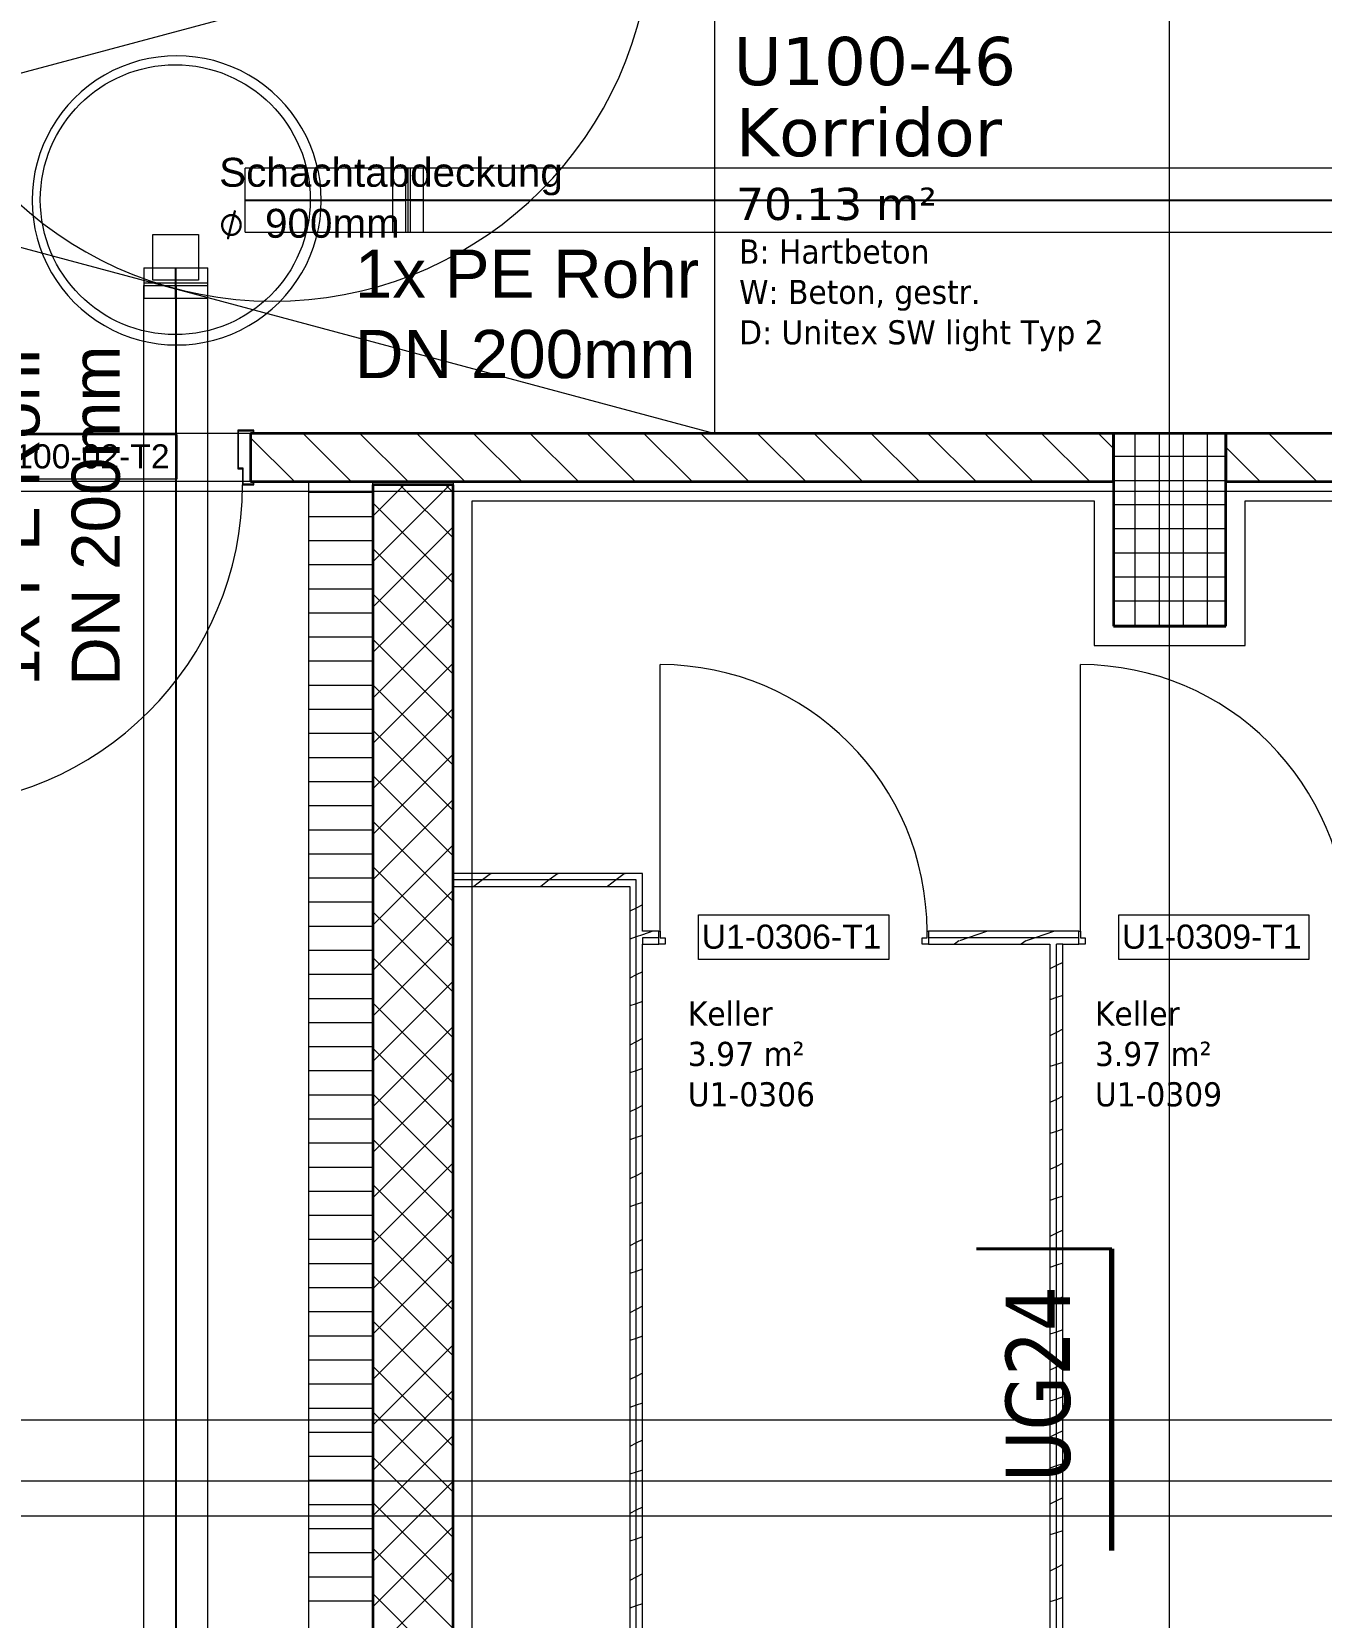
# Model space of a CAD drawing. Extents: x -982 to 937, y -179 to 616.
# Drawn here: x -503.9 to -423.6, y 152.3 to 251 of the extents above; entities that cross this region are included whole.
import ezdxf
from ezdxf.lldxf.tags import DXFTag

# ---------------------------------------------------------------- set-up
doc = ezdxf.new("R2010")
doc.units = 0
doc.layers.get('0').update_dxf_attribs({"lineweight": 13})
for name, color, linetype, lineweight in [('A-AREA-____-IDEN', 7, 'Continuous', 5), ('A-DETL-____-HDLN', 7, '_Verdeckte Linien_', 9), ('A-DETL-GENF-HDLN', 7, '_Verdeckte Linien_', 9), ('A-DOOR-____-HDLN', 7, '_Verdeckte Linien_', 9), ('A-DOOR-____-IDEN', 7, 'Continuous', 5), ('A-DOOR-____-OTLN', 7, 'Continuous', 9), ('A-DOOR-FRAM-MCUT', 7, 'Continuous', 9), ('A-DOOR-OPNG-OTLN', 7, 'Continuous', 9), ('A-FLOR-____-OTLN', 7, 'Continuous', 9), ('A-FLOR-____-OVHD', 7, 'Strichpunkt - Fein', 9), ('A-GENM-____-OTLN', 7, 'Continuous', 9), ('A-WALL-____-MCUT', 7, 'Continuous', 35), ('A-WALL-____-PATT', 7, 'Continuous', 35), ('A-WALL-FNSH-MCUT', 7, 'Continuous', 35), ('S-COLS-____-MCUT', 7, 'Continuous', 35), ('S-COLS-____-OTLN', 7, 'Continuous', 9), ('S-GRID-____-OTLN', 7, 'Continuous', 5), ('Text', 7, 'Continuous', 5)]:
    doc.layers.add(name, color=color, linetype=linetype, lineweight=lineweight)
for name, color, linetype, lineweight, true_color in [('A-DETL-____-OTLN', 5, 'Continuous', 9, 0x0000ff), ('EL01_WAN_Röhre Boden', 7, 'Continuous', 13, 0xff6666), ('EL01_WAN_Röhre Boden Typ', 1, 'Continuous', 13, 0xff0000), ('G-____-____-SYMB', 7, 'Strichpunkt - Weit', 5, 0x008080)]:
    doc.layers.add(name, color=color, linetype=linetype, lineweight=lineweight, true_color=true_color)
doc.styles.get("Standard").update_dxf_attribs({"font": 'arial.ttf'})
tags = doc.linetypes.add('_Rasterlinie_', pattern=[0.375, 0.2, -0.05, 0.075, -0.05]).pattern_tags.tags
tags[10:11] = [DXFTag(74, 4), DXFTag(75, 0), DXFTag(340, '0'), DXFTag(46, 1.0), DXFTag(50, 0.0), DXFTag(44, 0.0), DXFTag(45, 0.0)]
tags[8:9] = [DXFTag(74, 4), DXFTag(75, 0), DXFTag(340, '0'), DXFTag(46, 1.0), DXFTag(50, 0.0), DXFTag(44, 0.0), DXFTag(45, 0.0)]
tags[6:7] = [DXFTag(74, 4), DXFTag(75, 0), DXFTag(340, '0'), DXFTag(46, 1.0), DXFTag(50, 0.0), DXFTag(44, 0.0), DXFTag(45, 0.0)]
tags[4:5] = [DXFTag(74, 4), DXFTag(75, 0), DXFTag(340, '0'), DXFTag(46, 1.0), DXFTag(50, 0.0), DXFTag(44, 0.0), DXFTag(45, 0.0)]
tags = doc.linetypes.add('_Schnittlinie_', pattern=[0.3, 0.15, -0.05, 0.05, -0.05]).pattern_tags.tags
tags[10:11] = [DXFTag(74, 4), DXFTag(75, 0), DXFTag(340, '0'), DXFTag(46, 1.0), DXFTag(50, 0.0), DXFTag(44, 0.0), DXFTag(45, 0.0)]
tags[8:9] = [DXFTag(74, 4), DXFTag(75, 0), DXFTag(340, '0'), DXFTag(46, 1.0), DXFTag(50, 0.0), DXFTag(44, 0.0), DXFTag(45, 0.0)]
tags[6:7] = [DXFTag(74, 4), DXFTag(75, 0), DXFTag(340, '0'), DXFTag(46, 1.0), DXFTag(50, 0.0), DXFTag(44, 0.0), DXFTag(45, 0.0)]
tags[4:5] = [DXFTag(74, 4), DXFTag(75, 0), DXFTag(340, '0'), DXFTag(46, 1.0), DXFTag(50, 0.0), DXFTag(44, 0.0), DXFTag(45, 0.0)]
tags = doc.linetypes.add('_Strichliert - Fein_', pattern=[0.15, 0.1, -0.05]).pattern_tags.tags
tags[6:7] = [DXFTag(74, 4), DXFTag(75, 0), DXFTag(340, '0'), DXFTag(46, 1.0), DXFTag(50, 0.0), DXFTag(44, 0.0), DXFTag(45, 0.0)]
tags[4:5] = [DXFTag(74, 4), DXFTag(75, 0), DXFTag(340, '0'), DXFTag(46, 1.0), DXFTag(50, 0.0), DXFTag(44, 0.0), DXFTag(45, 0.0)]
tags = doc.linetypes.add('_Verdeckte Linien_', pattern=[0.15, 0.1, -0.05]).pattern_tags.tags
tags[6:7] = [DXFTag(74, 4), DXFTag(75, 0), DXFTag(340, '0'), DXFTag(46, 1.0), DXFTag(50, 0.0), DXFTag(44, 0.0), DXFTag(45, 0.0)]
tags[4:5] = [DXFTag(74, 4), DXFTag(75, 0), DXFTag(340, '0'), DXFTag(46, 1.0), DXFTag(50, 0.0), DXFTag(44, 0.0), DXFTag(45, 0.0)]
tags = doc.linetypes.add('ACAD_ISO03W100', pattern=[30, 12, -18]).pattern_tags.tags
tags[6:7] = [DXFTag(74, 4), DXFTag(75, 0), DXFTag(340, '0'), DXFTag(46, 0.0), DXFTag(50, 0.0), DXFTag(44, 0.0), DXFTag(45, 0.0)]
tags[4:5] = [DXFTag(74, 4), DXFTag(75, 0), DXFTag(340, '0'), DXFTag(46, 0.0), DXFTag(50, 0.0), DXFTag(44, 0.0), DXFTag(45, 0.0)]
tags = doc.linetypes.add('Grundrissdarstellung Sturz', pattern=[0.25, 0.15, -0.05, 0, -0.05]).pattern_tags.tags
tags[10:11] = [DXFTag(74, 4), DXFTag(75, 0), DXFTag(340, '0'), DXFTag(46, 1.0), DXFTag(50, 0.0), DXFTag(44, 0.0), DXFTag(45, 0.0)]
tags[8:9] = [DXFTag(74, 4), DXFTag(75, 0), DXFTag(340, '0'), DXFTag(46, 1.0), DXFTag(50, 0.0), DXFTag(44, 0.0), DXFTag(45, 0.0)]
tags[6:7] = [DXFTag(74, 4), DXFTag(75, 0), DXFTag(340, '0'), DXFTag(46, 1.0), DXFTag(50, 0.0), DXFTag(44, 0.0), DXFTag(45, 0.0)]
tags[4:5] = [DXFTag(74, 4), DXFTag(75, 0), DXFTag(340, '0'), DXFTag(46, 1.0), DXFTag(50, 0.0), DXFTag(44, 0.0), DXFTag(45, 0.0)]
tags = doc.linetypes.add('Strichpunkt - Fein', pattern=[0.2, 0.1, -0.05, 0, -0.05]).pattern_tags.tags
tags[10:11] = [DXFTag(74, 4), DXFTag(75, 0), DXFTag(340, '0'), DXFTag(46, 1.0), DXFTag(50, 0.0), DXFTag(44, 0.0), DXFTag(45, 0.0)]
tags[8:9] = [DXFTag(74, 4), DXFTag(75, 0), DXFTag(340, '0'), DXFTag(46, 1.0), DXFTag(50, 0.0), DXFTag(44, 0.0), DXFTag(45, 0.0)]
tags[6:7] = [DXFTag(74, 4), DXFTag(75, 0), DXFTag(340, '0'), DXFTag(46, 1.0), DXFTag(50, 0.0), DXFTag(44, 0.0), DXFTag(45, 0.0)]
tags[4:5] = [DXFTag(74, 4), DXFTag(75, 0), DXFTag(340, '0'), DXFTag(46, 1.0), DXFTag(50, 0.0), DXFTag(44, 0.0), DXFTag(45, 0.0)]
tags = doc.linetypes.add('Strichpunkt - Weit', pattern=[0.5, 0.2, -0.15, 0, -0.15]).pattern_tags.tags
tags[10:11] = [DXFTag(74, 4), DXFTag(75, 0), DXFTag(340, '0'), DXFTag(46, 1.0), DXFTag(50, 0.0), DXFTag(44, 0.0), DXFTag(45, 0.0)]
tags[8:9] = [DXFTag(74, 4), DXFTag(75, 0), DXFTag(340, '0'), DXFTag(46, 1.0), DXFTag(50, 0.0), DXFTag(44, 0.0), DXFTag(45, 0.0)]
tags[6:7] = [DXFTag(74, 4), DXFTag(75, 0), DXFTag(340, '0'), DXFTag(46, 1.0), DXFTag(50, 0.0), DXFTag(44, 0.0), DXFTag(45, 0.0)]
tags[4:5] = [DXFTag(74, 4), DXFTag(75, 0), DXFTag(340, '0'), DXFTag(46, 1.0), DXFTag(50, 0.0), DXFTag(44, 0.0), DXFTag(45, 0.0)]
tags = doc.linetypes.add('STRICHPUNKT2', pattern=[12.7, 6.35, -3.175, 0, -3.175]).pattern_tags.tags
tags[10:11] = [DXFTag(74, 4), DXFTag(75, 0), DXFTag(340, '0'), DXFTag(46, 0.0), DXFTag(50, 0.0), DXFTag(44, 0.0), DXFTag(45, 0.0)]
tags[8:9] = [DXFTag(74, 4), DXFTag(75, 0), DXFTag(340, '0'), DXFTag(46, 0.0), DXFTag(50, 0.0), DXFTag(44, 0.0), DXFTag(45, 0.0)]
tags[6:7] = [DXFTag(74, 4), DXFTag(75, 0), DXFTag(340, '0'), DXFTag(46, 0.0), DXFTag(50, 0.0), DXFTag(44, 0.0), DXFTag(45, 0.0)]
tags[4:5] = [DXFTag(74, 4), DXFTag(75, 0), DXFTag(340, '0'), DXFTag(46, 0.0), DXFTag(50, 0.0), DXFTag(44, 0.0), DXFTag(45, 0.0)]

# ---------------------------------------------------------------- blocks, each defined once
blk = doc.blocks.new('Referenz-A0UJ2GQRXE', base_point=(-954.019, -167.52))
at = {"layer": 'A-DETL-____-HDLN', "color": 0, "linetype": '_Verdeckte Linien_', "ltscale": 0.13}
for p, q in [((-547.559, 164.593), (-351.259, 164.593)), ((-351.259, 158.593), (-536.059, 158.593))]:
    blk.add_line(p, q, dxfattribs=at)
at = {"layer": 'A-DETL-____-OTLN', "color": 0, "linetype": '_Strichliert - Fein_', "ltscale": 0.13}
for p, q in [((-476.459, 221.793), (-437.759, 221.793)), ((-437.759, 221.793), (-437.759, 212.793)), ((-428.359, 212.793), (-428.359, 221.793)), ((-428.359, 221.793), (-351.459, 221.793)), ((-437.759, 212.793), (-428.359, 212.793))]:
    blk.add_line(p, q, dxfattribs=at)
at = {"layer": 'A-DETL-GENF-HDLN', "color": 0, "linetype": '_Verdeckte Linien_', "ltscale": 0.13}
for p, q in [((-588.359, 225.993), (-461.359, 259.993)), ((-588.359, 259.993), (-461.359, 225.993)), ((-461.359, 225.993), (-461.359, 259.993)), ((-461.359, 225.993), (-588.359, 225.993))]:
    blk.add_line(p, q, dxfattribs=at)
at = {"layer": 'A-DOOR-____-HDLN', "color": 0, "linetype": '_Verdeckte Linien_', "ltscale": 0.13}
blk.add_ellipse((-488.859, 257.796), major_axis=(-23.5, -2.004), ratio=1, start_param=0, end_param=2.96706, dxfattribs=at)
at = {"layer": 'A-DOOR-____-IDEN', "color": 0, "linetype": 'Continuous', "ltscale": 0.13}
for p, q in [((-506.68, 225.929), (-494.84, 225.929)), ((-494.84, 225.929), (-494.84, 223.149)), ((-494.84, 223.149), (-506.68, 223.149)), ((-462.38, 196.031), (-450.54, 196.031)), ((-462.38, 193.251), (-462.38, 196.031)), ((-450.54, 196.031), (-450.54, 193.251)), ((-436.23, 196.031), (-424.39, 196.031)), ((-436.23, 193.251), (-436.23, 196.031)), ((-424.39, 196.031), (-424.39, 193.251)), ((-450.54, 193.251), (-462.38, 193.251)), ((-424.39, 193.251), (-436.23, 193.251))]:
    blk.add_line(p, q, dxfattribs=at)
at = {"layer": 'A-DOOR-____-OTLN', "color": 0, "linetype": 'Grundrissdarstellung Sturz', "ltscale": 0.13}
for p, q in [((-490.259, 225.993), (-511.259, 225.993)), ((-490.259, 222.993), (-511.259, 222.993))]:
    blk.add_line(p, q, dxfattribs=at)
at = {"layer": 'A-DOOR-FRAM-MCUT', "color": 0, "linetype": 'Continuous', "ltscale": 0.13}
for p, q in [((-490.059, 226.193), (-491.059, 226.193)), ((-491.059, 226.193), (-491.059, 223.793)), ((-491.019, 223.833), (-491.019, 226.153)), ((-491.019, 226.153), (-490.099, 226.153)), ((-490.099, 226.153), (-490.099, 225.993)), ((-490.059, 225.993), (-490.059, 226.193)), ((-490.099, 225.993), (-490.059, 225.993)), ((-491.059, 223.793), (-490.759, 223.793)), ((-490.719, 223.833), (-491.019, 223.833)), ((-490.759, 223.793), (-490.759, 222.793)), ((-490.719, 222.833), (-490.719, 223.833)), ((-490.759, 222.793), (-490.059, 222.793)), ((-490.099, 222.833), (-490.719, 222.833)), ((-490.059, 222.993), (-490.099, 222.993)), ((-490.099, 222.993), (-490.099, 222.833)), ((-490.059, 222.793), (-490.059, 222.993)), ((-464.859, 194.195), (-464.859, 194.995)), ((-464.859, 194.995), (-464.759, 194.995)), ((-464.759, 194.995), (-464.759, 194.595)), ((-464.759, 194.595), (-464.459, 194.595)), ((-464.459, 194.595), (-464.459, 194.195)), ((-448.459, 194.595), (-448.159, 194.595)), ((-448.459, 194.195), (-448.459, 194.595)), ((-448.159, 194.595), (-448.159, 194.995)), ((-448.159, 194.995), (-448.059, 194.995)), ((-448.059, 194.995), (-448.059, 194.195)), ((-438.709, 194.195), (-438.709, 194.995)), ((-438.709, 194.995), (-438.609, 194.995)), ((-438.609, 194.995), (-438.609, 194.595)), ((-438.609, 194.595), (-438.309, 194.595)), ((-438.309, 194.595), (-438.309, 194.195)), ((-464.459, 194.195), (-464.859, 194.195)), ((-448.059, 194.195), (-448.459, 194.195)), ((-438.309, 194.195), (-438.709, 194.195))]:
    blk.add_line(p, q, dxfattribs=at)
at = {"layer": 'A-DOOR-OPNG-OTLN', "color": 0, "linetype": 'Continuous', "ltscale": 0.13}
for p, q in [((-464.759, 194.995), (-464.759, 211.595)), ((-438.609, 194.995), (-438.609, 211.595))]:
    blk.add_line(p, q, dxfattribs=at)
for centre, major_axis in [((-510.759, 222.793), (0, -20)), ((-464.759, 194.995), (16.6, 0)), ((-438.609, 194.995), (16.6, 0))]:
    blk.add_ellipse(centre, major_axis=major_axis, ratio=1, start_param=0, end_param=1.570796, dxfattribs=at)
at = {"layer": 'A-FLOR-____-OTLN', "color": 0, "linetype": 'Continuous', "ltscale": 0.13}
blk.add_line((-477.659, 222.993), (-477.659, 222.793), dxfattribs=at)
for major_axis in [(9, 0), (-9, 0)]:
    blk.add_ellipse((-494.859, 240.493), major_axis=major_axis, ratio=1, start_param=0, end_param=3.141593, dxfattribs=at)
at = {"layer": 'A-FLOR-____-OVHD', "color": 0, "linetype": 'Strichpunkt - Fein', "ltscale": 0.13}
blk.add_line((-476.459, 131.593), (-476.459, 221.793), dxfattribs=at)
at = {"layer": 'A-GENM-____-OTLN', "color": 0, "linetype": 'Continuous', "ltscale": 0.13}
for major_axis in [(9, 0), (-9, 0)]:
    blk.add_ellipse((-494.859, 240.493), major_axis=major_axis, ratio=1, start_param=0, end_param=3.141593, dxfattribs=at)
at = {"layer": 'A-WALL-____-MCUT', "color": 0, "linetype": 'Continuous', "ltscale": 0.35}
for p, q in [((-436.559, 225.993), (-490.259, 225.993)), ((-490.259, 225.993), (-490.259, 222.993)), ((-436.559, 222.993), (-436.559, 225.993)), ((-376.759, 225.993), (-429.559, 225.993)), ((-429.559, 225.993), (-429.559, 222.993)), ((-490.259, 222.993), (-436.559, 222.993)), ((-482.659, 222.793), (-482.659, 59.593)), ((-477.659, 222.793), (-482.659, 222.793)), ((-477.659, 127.593), (-477.659, 222.793)), ((-429.559, 222.993), (-376.759, 222.993))]:
    blk.add_line(p, q, dxfattribs=at)
at = {"layer": 'A-WALL-____-MCUT', "color": 0, "linetype": 'Continuous', "lineweight": 9, "ltscale": 0.13}
for p, q in [((-486.659, 222.993), (-486.659, 59.593)), ((-482.659, 222.793), (-482.659, 222.993)), ((-466.259, 198.193), (-477.659, 198.193)), ((-466.259, 131.593), (-466.259, 198.193)), ((-464.859, 194.595), (-465.859, 194.595)), ((-465.859, 194.595), (-465.859, 194.195)), ((-438.709, 194.595), (-448.059, 194.595)), ((-440.109, 131.593), (-440.109, 194.195)), ((-439.709, 194.195), (-440.109, 194.195))]:
    blk.add_line(p, q, dxfattribs=at)
at = {"layer": 'A-WALL-____-PATT', "color": 0, "linetype": 'Continuous', "lineweight": 9, "ltscale": 0.13}
for p, q in [((-490.259, 225.723), (-487.528, 222.993)), ((-486.993, 225.993), (-483.993, 222.993)), ((-483.457, 225.993), (-480.457, 222.993)), ((-479.922, 225.993), (-476.922, 222.993)), ((-476.386, 225.993), (-473.386, 222.993)), ((-472.851, 225.993), (-469.851, 222.993)), ((-469.315, 225.993), (-466.315, 222.993)), ((-465.78, 225.993), (-462.78, 222.993)), ((-462.244, 225.993), (-459.244, 222.993)), ((-458.709, 225.993), (-455.709, 222.993)), ((-455.173, 225.993), (-452.173, 222.993)), ((-451.637, 225.993), (-448.637, 222.993)), ((-448.102, 225.993), (-445.102, 222.993)), ((-444.566, 225.993), (-441.566, 222.993)), ((-441.031, 225.993), (-438.031, 222.993)), ((-437.495, 225.993), (-436.559, 225.056)), ((-429.559, 225.128), (-427.424, 222.993)), ((-426.889, 225.993), (-423.889, 222.993)), ((-482.659, 222.302), (-486.659, 222.302)), ((-482.659, 220.831), (-480.697, 222.793)), ((-482.659, 218.003), (-477.869, 222.793)), ((-477.659, 219.487), (-480.964, 222.793)), ((-477.659, 222.316), (-478.136, 222.793)), ((-477.659, 216.659), (-482.659, 221.659)), ((-482.659, 220.802), (-486.659, 220.802)), ((-482.659, 215.174), (-477.659, 220.174)), ((-482.659, 219.302), (-486.659, 219.302)), ((-477.659, 213.831), (-482.659, 218.831)), ((-482.659, 217.802), (-486.659, 217.802)), ((-482.659, 212.346), (-477.659, 217.346)), ((-482.659, 216.302), (-486.659, 216.302)), ((-477.659, 211.002), (-482.659, 216.002)), ((-482.659, 214.802), (-486.659, 214.802)), ((-482.659, 209.517), (-477.659, 214.517)), ((-482.659, 213.302), (-486.659, 213.302)), ((-477.659, 208.174), (-482.659, 213.174)), ((-482.659, 211.802), (-486.659, 211.802)), ((-482.659, 206.689), (-477.659, 211.689)), ((-482.659, 210.302), (-486.659, 210.302)), ((-477.659, 205.345), (-482.659, 210.345)), ((-482.659, 208.802), (-486.659, 208.802)), ((-482.659, 203.86), (-477.659, 208.86)), ((-482.659, 207.302), (-486.659, 207.302)), ((-477.659, 202.517), (-482.659, 207.517)), ((-482.659, 205.802), (-486.659, 205.802)), ((-482.659, 201.032), (-477.659, 206.032)), ((-477.659, 199.688), (-482.659, 204.688)), ((-482.659, 204.302), (-486.659, 204.302)), ((-482.659, 202.802), (-486.659, 202.802)), ((-482.659, 198.204), (-477.659, 203.204)), ((-477.659, 196.86), (-482.659, 201.86)), ((-482.659, 201.302), (-486.659, 201.302)), ((-482.659, 195.375), (-477.659, 200.375)), ((-482.659, 199.802), (-486.659, 199.802)), ((-477.659, 194.032), (-482.659, 199.032)), ((-475.334, 198.568), (-475.834, 198.193)), ((-475.248, 198.593), (-475.302, 198.575)), ((-471.168, 198.569), (-471.669, 198.193)), ((-471.084, 198.593), (-471.137, 198.575)), ((-467.003, 198.569), (-467.504, 198.193)), ((-466.919, 198.593), (-466.972, 198.575)), ((-482.659, 198.302), (-486.659, 198.302)), ((-482.659, 192.547), (-477.659, 197.547)), ((-475.834, 198.193), (-476.368, 197.793)), ((-471.669, 198.193), (-472.203, 197.793)), ((-467.504, 198.193), (-468.038, 197.793)), ((-482.659, 196.802), (-486.659, 196.802)), ((-466.259, 196.445), (-466.659, 196.245)), ((-465.859, 196.645), (-466.259, 196.445)), ((-477.659, 191.203), (-482.659, 196.203)), ((-482.659, 195.302), (-486.659, 195.302)), ((-482.659, 189.718), (-477.659, 194.718)), ((-466.259, 194.648), (-466.659, 194.515)), ((-465.859, 194.781), (-466.259, 194.648)), ((-465.219, 194.995), (-465.859, 194.781)), ((-445.596, 194.595), (-446.146, 194.411)), ((-444.396, 194.995), (-445.596, 194.595)), ((-441.431, 194.595), (-441.981, 194.411)), ((-440.231, 194.995), (-441.431, 194.595)), ((-482.659, 193.802), (-486.659, 193.802)), ((-446.176, 194.405), (-446.457, 194.195)), ((-442.011, 194.406), (-442.292, 194.195)), ((-477.659, 188.375), (-482.659, 193.375)), ((-465.859, 192.48), (-466.259, 192.28)), ((-440.109, 192.86), (-440.509, 192.66)), ((-439.709, 193.06), (-440.109, 192.86)), ((-482.659, 192.302), (-486.659, 192.302)), ((-482.659, 186.89), (-477.659, 191.89)), ((-466.259, 192.28), (-466.659, 192.08)), ((-482.659, 190.802), (-486.659, 190.802)), ((-477.659, 185.546), (-482.659, 190.546)), ((-465.859, 190.617), (-466.259, 190.483)), ((-440.109, 190.871), (-440.509, 190.737)), ((-439.709, 191.004), (-440.109, 190.871)), ((-466.259, 190.483), (-466.659, 190.35)), ((-482.659, 189.302), (-486.659, 189.302)), ((-482.659, 184.061), (-477.659, 189.061)), ((-440.109, 188.696), (-440.509, 188.496)), ((-439.709, 188.896), (-440.109, 188.696)), ((-482.659, 187.802), (-486.659, 187.802)), ((-477.659, 182.718), (-482.659, 187.718)), ((-466.259, 188.115), (-466.659, 187.915)), ((-465.859, 188.315), (-466.259, 188.115)), ((-440.109, 186.706), (-440.509, 186.573)), ((-439.709, 186.839), (-440.109, 186.706)), ((-482.659, 186.302), (-486.659, 186.302)), ((-482.659, 181.233), (-477.659, 186.233)), ((-466.259, 186.319), (-466.659, 186.185)), ((-465.859, 186.452), (-466.259, 186.319)), ((-482.659, 184.802), (-486.659, 184.802)), ((-477.659, 179.889), (-482.659, 184.889)), ((-439.709, 184.731), (-440.109, 184.531)), ((-466.259, 183.95), (-466.659, 183.75)), ((-465.859, 184.15), (-466.259, 183.95)), ((-440.109, 184.531), (-440.509, 184.331)), ((-482.659, 183.302), (-486.659, 183.302)), ((-482.659, 178.405), (-477.659, 183.405)), ((-439.709, 182.675), (-440.109, 182.541)), ((-482.659, 181.802), (-486.659, 181.802)), ((-477.659, 177.061), (-482.659, 182.061)), ((-466.259, 182.154), (-466.659, 182.021)), ((-465.859, 182.287), (-466.259, 182.154)), ((-440.109, 182.541), (-440.509, 182.408)), ((-482.659, 180.302), (-486.659, 180.302)), ((-482.659, 175.576), (-477.659, 180.576)), ((-466.259, 179.785), (-466.659, 179.585)), ((-465.859, 179.985), (-466.259, 179.785)), ((-440.109, 180.366), (-440.509, 180.166)), ((-439.709, 180.566), (-440.109, 180.366)), ((-482.659, 178.802), (-486.659, 178.802)), ((-477.659, 174.233), (-482.659, 179.233)), ((-482.659, 172.748), (-477.659, 177.748)), ((-466.259, 177.989), (-466.659, 177.856)), ((-465.859, 178.123), (-466.259, 177.989)), ((-440.109, 178.376), (-440.509, 178.243)), ((-439.709, 178.51), (-440.109, 178.376)), ((-482.659, 177.302), (-486.659, 177.302)), ((-482.659, 175.802), (-486.659, 175.802)), ((-477.659, 171.404), (-482.659, 176.404)), ((-465.859, 175.821), (-466.259, 175.621)), ((-440.109, 176.201), (-440.509, 176.001)), ((-439.709, 176.401), (-440.109, 176.201)), ((-482.659, 169.919), (-477.659, 174.919)), ((-466.259, 175.621), (-466.659, 175.421)), ((-482.659, 174.302), (-486.659, 174.302)), ((-466.259, 173.825), (-466.659, 173.691)), ((-465.859, 173.958), (-466.259, 173.825)), ((-440.109, 174.212), (-440.509, 174.078)), ((-439.709, 174.345), (-440.109, 174.212)), ((-482.659, 172.802), (-486.659, 172.802)), ((-477.659, 168.576), (-482.659, 173.576)), ((-482.659, 167.091), (-477.659, 172.091)), ((-440.109, 172.036), (-440.509, 171.836)), ((-439.709, 172.236), (-440.109, 172.036)), ((-482.659, 171.302), (-486.659, 171.302)), ((-477.659, 165.747), (-482.659, 170.747)), ((-466.259, 171.456), (-466.659, 171.256)), ((-465.859, 171.656), (-466.259, 171.456)), ((-482.659, 169.802), (-486.659, 169.802)), ((-465.859, 169.793), (-466.259, 169.66)), ((-440.109, 170.047), (-440.509, 169.914)), ((-439.709, 170.18), (-440.109, 170.047)), ((-482.659, 164.262), (-477.659, 169.262)), ((-466.259, 169.66), (-466.659, 169.526)), ((-482.659, 168.302), (-486.659, 168.302)), ((-477.659, 162.919), (-482.659, 167.919)), ((-440.109, 167.871), (-440.509, 167.671)), ((-439.709, 168.071), (-440.109, 167.871)), ((-482.659, 166.802), (-486.659, 166.802)), ((-466.259, 167.291), (-466.659, 167.091)), ((-465.859, 167.491), (-466.259, 167.291)), ((-482.659, 161.434), (-477.659, 166.434)), ((-440.109, 165.882), (-440.509, 165.749)), ((-439.709, 166.016), (-440.109, 165.882)), ((-482.659, 165.302), (-486.659, 165.302)), ((-477.659, 160.09), (-482.659, 165.09)), ((-466.259, 165.495), (-466.659, 165.362)), ((-465.859, 165.628), (-466.259, 165.495)), ((-439.709, 163.906), (-440.109, 163.706)), ((-482.659, 163.802), (-486.659, 163.802)), ((-482.659, 158.606), (-477.659, 163.606)), ((-466.259, 163.126), (-466.659, 162.926)), ((-465.859, 163.326), (-466.259, 163.126)), ((-440.109, 163.706), (-440.509, 163.506)), ((-482.659, 162.302), (-486.659, 162.302)), ((-477.659, 157.262), (-482.659, 162.262)), ((-466.259, 161.33), (-466.659, 161.197)), ((-465.859, 161.464), (-466.259, 161.33)), ((-440.109, 161.718), (-440.509, 161.584)), ((-439.709, 161.851), (-440.109, 161.718)), ((-482.659, 160.802), (-486.659, 160.802)), ((-482.659, 155.777), (-477.659, 160.777)), ((-482.659, 159.302), (-486.659, 159.302)), ((-477.659, 154.434), (-482.659, 159.434)), ((-466.259, 158.961), (-466.659, 158.761)), ((-465.859, 159.161), (-466.259, 158.961)), ((-440.109, 159.541), (-440.509, 159.341)), ((-439.709, 159.741), (-440.109, 159.541)), ((-482.659, 152.949), (-477.659, 157.949)), ((-482.659, 157.802), (-486.659, 157.802)), ((-466.259, 157.166), (-466.659, 157.032)), ((-465.859, 157.299), (-466.259, 157.166)), ((-440.109, 157.553), (-440.509, 157.42)), ((-439.709, 157.686), (-440.109, 157.553)), ((-482.659, 156.302), (-486.659, 156.302)), ((-477.659, 151.605), (-482.659, 156.605)), ((-482.659, 150.12), (-477.659, 155.12)), ((-465.859, 154.996), (-466.259, 154.796)), ((-440.109, 155.376), (-440.509, 155.176)), ((-439.709, 155.576), (-440.109, 155.376)), ((-482.659, 154.802), (-486.659, 154.802)), ((-466.259, 154.796), (-466.659, 154.596)), ((-482.659, 153.302), (-486.659, 153.302)), ((-477.659, 148.777), (-482.659, 153.777)), ((-466.259, 153.001), (-466.659, 152.868)), ((-465.859, 153.134), (-466.259, 153.001)), ((-440.109, 153.388), (-440.509, 153.255)), ((-439.709, 153.521), (-440.109, 153.388))]:
    blk.add_line(p, q, dxfattribs=at)
at = {"layer": 'A-WALL-FNSH-MCUT', "color": 0, "linetype": 'Continuous', "lineweight": 9, "ltscale": 0.13}
for p, q in [((-465.859, 198.593), (-477.659, 198.593)), ((-465.859, 194.995), (-465.859, 198.593)), ((-477.659, 197.793), (-466.659, 197.793)), ((-466.659, 197.793), (-466.659, 131.593)), ((-464.859, 194.995), (-465.859, 194.995)), ((-464.859, 194.195), (-464.859, 194.995)), ((-438.709, 194.995), (-448.059, 194.995)), ((-448.059, 194.995), (-448.059, 194.195)), ((-438.709, 194.195), (-438.709, 194.995)), ((-465.859, 194.195), (-464.859, 194.195)), ((-465.859, 131.593), (-465.859, 194.195)), ((-448.059, 194.195), (-440.509, 194.195)), ((-440.509, 194.195), (-440.509, 131.593)), ((-439.709, 131.593), (-439.709, 194.195)), ((-439.709, 194.195), (-438.709, 194.195))]:
    blk.add_line(p, q, dxfattribs=at)
at = {"layer": 'G-____-____-SYMB', "color": 0, "linetype": 'Continuous', "lineweight": 40, "ltscale": 0.4}
blk.add_line((-445.085, 175.237), (-436.659, 175.237), dxfattribs=at)
at = {"layer": 'G-____-____-SYMB', "color": 0, "linetype": '_Schnittlinie_', "lineweight": 70, "ltscale": 0.7}
blk.add_line((-436.659, 156.444), (-436.659, 175.237), dxfattribs=at)
at = {"layer": 'S-COLS-____-MCUT', "color": 0, "linetype": 'Continuous', "ltscale": 0.35}
for p, q in [((-429.559, 225.993), (-436.559, 225.993)), ((-436.559, 225.993), (-436.559, 213.993)), ((-429.559, 213.993), (-429.559, 225.993)), ((-436.559, 213.993), (-429.559, 213.993))]:
    blk.add_line(p, q, dxfattribs=at)
at = {"layer": 'S-COLS-____-OTLN', "color": 0, "linetype": 'Continuous', "ltscale": 0.13}
for p, q in [((-435.199, 213.993), (-435.199, 225.993)), ((-433.699, 213.993), (-433.699, 225.993)), ((-432.199, 213.993), (-432.199, 225.993)), ((-430.699, 213.993), (-430.699, 225.993)), ((-436.559, 224.562), (-429.559, 224.562)), ((-436.559, 223.062), (-429.559, 223.062)), ((-436.559, 221.562), (-429.559, 221.562)), ((-436.559, 220.062), (-429.559, 220.062)), ((-436.559, 218.562), (-429.559, 218.562)), ((-436.559, 217.062), (-429.559, 217.062)), ((-436.559, 215.562), (-429.559, 215.562)), ((-436.559, 214.062), (-429.559, 214.062))]:
    blk.add_line(p, q, dxfattribs=at)
at = {"layer": 'S-GRID-____-OTLN', "color": 0, "linetype": '_Rasterlinie_', "ltscale": 0.13}
for p, q in [((-433.059, -167.52), (-433.059, 592.593)), ((-938.859, 222.393), (306.332, 222.393)), ((-948.537, 160.793), (290.332, 160.793))]:
    blk.add_line(p, q, dxfattribs=at)
at = {"layer": 'A-AREA-____-IDEN', "color": 0, "linetype": 'Continuous', "ltscale": 0.13, "attachment_point": 1}
for s, insert, char_height in [('{\\fVerdana;U100-46}', (-460.205, 250.668), 3), ('{\\fVerdana;Korridor}', (-460.062, 246.244), 3), ('{\\fVerdana;70.13 m²}', (-460.053, 241.275), 2), ('{\\W0.9;\\fVerdana;B: Hartbeton}', (-459.855, 238.06), 1.5), ('{\\W0.9;\\fVerdana;W: Beton, gestr.}', (-459.855, 235.547), 1.5), ('{\\W0.9;\\fVerdana;D: Unitex SW light Typ 2}', (-459.855, 233.033), 1.5), ('{\\W0.9;\\fVerdana;Keller}', (-463.046, 190.628), 1.5), ('{\\W0.9;\\fVerdana;Keller}', (-437.709, 190.628), 1.5), ('{\\W0.9;\\fVerdana;3.97 m²}', (-463.046, 188.115), 1.5), ('{\\W0.9;\\fVerdana;3.97 m²}', (-437.709, 188.115), 1.5), ('{\\W0.9;\\fVerdana;U1-0306}', (-463.046, 185.601), 1.5), ('{\\W0.9;\\fVerdana;U1-0309}', (-437.709, 185.601), 1.5)]:
    blk.add_mtext(s, dxfattribs=dict(at, insert=insert, char_height=char_height))
at = {"layer": 'A-DOOR-____-IDEN', "color": 0, "linetype": 'Continuous', "ltscale": 0.13, "char_height": 1.5, "attachment_point": 1}
for s, insert in [('{\\fArial;U100-02-T2}', (-506.48, 225.311)), ('{\\fArial;U1-0306-T1}', (-462.18, 195.413)), ('{\\fArial;U1-0309-T1}', (-436.03, 195.413))]:
    blk.add_mtext(s, dxfattribs=dict(at, insert=insert))
at = {"layer": 'G-____-____-SYMB', "color": 0, "linetype": 'Continuous', "ltscale": 0.13, "insert": (-443.268, 160.713), "char_height": 4, "attachment_point": 1, "rotation": 90}
blk.add_mtext('{\\W0.8;\\fVerdana;UG24}', dxfattribs=at)
at = {"layer": 'Text', "color": 0, "linetype": 'Continuous', "ltscale": 0.13, "char_height": 1.8, "attachment_point": 1}
for s, insert in [('{\\fArial;Schachtabdeckung}', (-492.213, 243.142)), ('{\\fSegoe UI Symbol;⌀}', (-492.213, 239.967)), ('{\\fArial;900mm}', (-489.36, 239.967))]:
    blk.add_mtext(s, dxfattribs=dict(at, insert=insert))
blk = doc.blocks.new('Wickelfalzrohr-A0UJ2GRFXE', base_point=(-490.607, 238.505))
at = {"color": 0, "linetype": 'ByBlock', "lineweight": -2, "ltscale": 0.13}
for p, q in [((-480.607, 242.505), (-490.607, 242.505)), ((-490.607, 241.333), (-490.607, 242.505)), ((-480.607, 241.333), (-480.607, 242.505)), ((-490.607, 239.676), (-490.607, 241.333)), ((-480.607, 239.676), (-480.607, 241.333)), ((-490.607, 238.505), (-490.607, 239.676)), ((-480.607, 238.505), (-480.607, 239.676)), ((-490.607, 238.505), (-480.607, 238.505))]:
    blk.add_line(p, q, dxfattribs=at)
at = {"color": 0, "linetype": 'STRICHPUNKT2', "lineweight": 25, "ltscale": 0.25}
blk.add_line((-490.607, 240.505), (-480.607, 240.505), dxfattribs=at)
blk = doc.blocks.new('Leerdose Hohlraumboden-A0UJ2GSPXE', base_point=(-503.347, 232.135))
at = {"color": 0, "linetype": 'ByBlock', "lineweight": -2, "ltscale": 0.13}
blk.add_circle((-494.947, 240.535), 8.4, dxfattribs=at)
blk = doc.blocks.new('Steckverbinder-A0UJ2GSVXE', base_point=(-481.407, 238.505))
at = {"color": 0, "linetype": 'ByBlock', "lineweight": -2, "ltscale": 0.13}
for p, q in [((-479.507, 242.495), (-481.407, 242.495)), ((-481.407, 241.329), (-481.407, 242.495)), ((-480.457, 238.505), (-480.457, 242.505)), ((-479.507, 241.329), (-479.507, 242.495)), ((-481.407, 239.68), (-481.407, 241.329)), ((-479.507, 239.68), (-479.507, 241.329)), ((-481.407, 238.515), (-481.407, 239.68)), ((-479.507, 238.515), (-479.507, 239.68)), ((-481.407, 238.515), (-479.507, 238.515))]:
    blk.add_line(p, q, dxfattribs=at)
at = {"color": 0, "linetype": 'STRICHPUNKT2', "lineweight": 25, "ltscale": 0.25}
blk.add_line((-479.507, 240.505), (-481.407, 240.505), dxfattribs=at)
blk = doc.blocks.new('Wickelfalzrohr-A0UJ2GT5XE', base_point=(-480.307, 238.505))
at = {"color": 0, "linetype": 'ByBlock', "lineweight": -2, "ltscale": 0.13}
for p, q in [((-360.307, 242.505), (-480.307, 242.505)), ((-480.307, 241.333), (-480.307, 242.505)), ((-360.307, 241.333), (-360.307, 242.505)), ((-480.307, 239.676), (-480.307, 241.333)), ((-360.307, 239.676), (-360.307, 241.333)), ((-480.307, 238.505), (-480.307, 239.676)), ((-360.307, 238.505), (-360.307, 239.676)), ((-480.307, 238.505), (-360.307, 238.505))]:
    blk.add_line(p, q, dxfattribs=at)
at = {"color": 0, "linetype": 'STRICHPUNKT2', "lineweight": 25, "ltscale": 0.25}
blk.add_line((-480.307, 240.505), (-360.307, 240.505), dxfattribs=at)
blk = doc.blocks.new('Wickelfalzrohr-A0UJ2GVDXE', base_point=(-496.917, 146.771))
at = {"color": 0, "linetype": 'ByBlock', "lineweight": -2, "ltscale": 0.13}
for p, q in [((-496.917, 235.205), (-496.917, 146.771)), ((-496.917, 235.205), (-495.746, 235.205)), ((-495.746, 235.205), (-494.089, 235.205)), ((-494.089, 235.205), (-492.917, 235.205)), ((-492.917, 146.771), (-492.917, 235.205)), ((-496.917, 146.771), (-495.746, 146.771)), ((-495.746, 146.771), (-494.089, 146.771)), ((-494.089, 146.771), (-492.917, 146.771))]:
    blk.add_line(p, q, dxfattribs=at)
at = {"color": 0, "linetype": 'STRICHPUNKT2', "lineweight": 25, "ltscale": 0.25}
blk.add_line((-494.917, 235.205), (-494.917, 146.771), dxfattribs=at)
blk = doc.blocks.new('Steckverbinder-A0UJ2GW1XE', base_point=(-496.917, 234.405))
at = {"color": 0, "linetype": 'ByBlock', "lineweight": -2, "ltscale": 0.13}
for p, q in [((-496.907, 236.305), (-496.907, 234.405)), ((-496.907, 236.305), (-495.742, 236.305)), ((-495.742, 236.305), (-494.093, 236.305)), ((-494.093, 236.305), (-492.927, 236.305)), ((-492.927, 234.405), (-492.927, 236.305)), ((-496.917, 235.355), (-492.917, 235.355)), ((-496.907, 234.405), (-495.742, 234.405)), ((-495.742, 234.405), (-494.093, 234.405)), ((-494.093, 234.405), (-492.927, 234.405))]:
    blk.add_line(p, q, dxfattribs=at)
at = {"color": 0, "linetype": 'STRICHPUNKT2', "lineweight": 25, "ltscale": 0.25}
blk.add_line((-494.917, 234.405), (-494.917, 236.305), dxfattribs=at)
blk = doc.blocks.new('Bodendose (multi) UP-A0UJ2H0DXE', base_point=(-496.337, 235.535))
at = {"color": 0, "linetype": 'ByBlock', "lineweight": -2, "ltscale": 0.13}
for p, q in [((-496.337, 238.375), (-493.497, 238.375)), ((-496.337, 235.535), (-496.337, 238.375)), ((-493.497, 238.375), (-493.497, 235.535)), ((-493.497, 235.535), (-496.337, 235.535))]:
    blk.add_line(p, q, dxfattribs=at)
blk = doc.blocks.new('Bauteilbeschriftung-A0UJ2H2HXE', base_point=(-506.398, 210.275))
at = {"color": 0, "lineweight": -2, "char_height": 3, "attachment_point": 1, "rotation": 90}
for s, insert in [('{\\fArial;1x PE Rohr}', (-506.398, 210.275)), ('{\\fArial;DN 200mm}', (-501.398, 210.275))]:
    blk.add_mtext(s, dxfattribs=dict(at, insert=insert))
blk = doc.blocks.new('Bauteilbeschriftung-A0UJ2H35XE', base_point=(-483.77, 229.43))
at = {"color": 0, "lineweight": -2, "char_height": 3, "attachment_point": 1}
for s, insert in [('{\\fArial;1x PE Rohr}', (-483.77, 237.43)), ('{\\fArial;DN 200mm}', (-483.77, 232.43))]:
    blk.add_mtext(s, dxfattribs=dict(at, insert=insert))

msp = doc.modelspace()

# ---------------------------------------------------------------- block references
at = {"color": 9, "lineweight": 25, "ltscale": 0.25, "true_color": 0xc0c0c0}
msp.add_blockref('Referenz-A0UJ2GQRXE', (-954.019, -167.52), dxfattribs=at)
at = {"layer": 'EL01_WAN_Röhre Boden', "color": 1, "linetype": 'ACAD_ISO03W100', "ltscale": 1.3, "true_color": 0xff0000}
msp.add_blockref('Leerdose Hohlraumboden-A0UJ2GSPXE', (-503.347, 232.135), dxfattribs=at)
at = {"layer": 'EL01_WAN_Röhre Boden', "color": 6, "linetype": 'ACAD_ISO03W100', "ltscale": 0.13, "true_color": 0xff00ff}
for name, p in [('Wickelfalzrohr-A0UJ2GRFXE', (-490.607, 238.505)), ('Steckverbinder-A0UJ2GSVXE', (-481.407, 238.505)), ('Wickelfalzrohr-A0UJ2GT5XE', (-480.307, 238.505))]:
    msp.add_blockref(name, p, dxfattribs=at)
at = {"layer": 'EL01_WAN_Röhre Boden', "color": 1, "linetype": 'ACAD_ISO03W100', "ltscale": 0.13, "true_color": 0xff0000}
msp.add_blockref('Bodendose (multi) UP-A0UJ2H0DXE', (-496.337, 235.535), dxfattribs=at)
at = {"layer": 'EL01_WAN_Röhre Boden', "color": 6, "linetype": 'ACAD_ISO03W100', "ltscale": 1.3, "true_color": 0xff00ff}
for name, p in [('Steckverbinder-A0UJ2GW1XE', (-496.917, 234.405)), ('Wickelfalzrohr-A0UJ2GVDXE', (-496.917, 146.771))]:
    msp.add_blockref(name, p, dxfattribs=at)
at = {"layer": 'EL01_WAN_Röhre Boden Typ', "color": 6, "linetype": 'Continuous', "ltscale": 1.3, "true_color": 0xff00ff}
for name, p in [('Bauteilbeschriftung-A0UJ2H35XE', (-483.77, 229.43)), ('Bauteilbeschriftung-A0UJ2H2HXE', (-506.398, 210.275))]:
    msp.add_blockref(name, p, dxfattribs=at)

doc.saveas('drawing.dxf')
